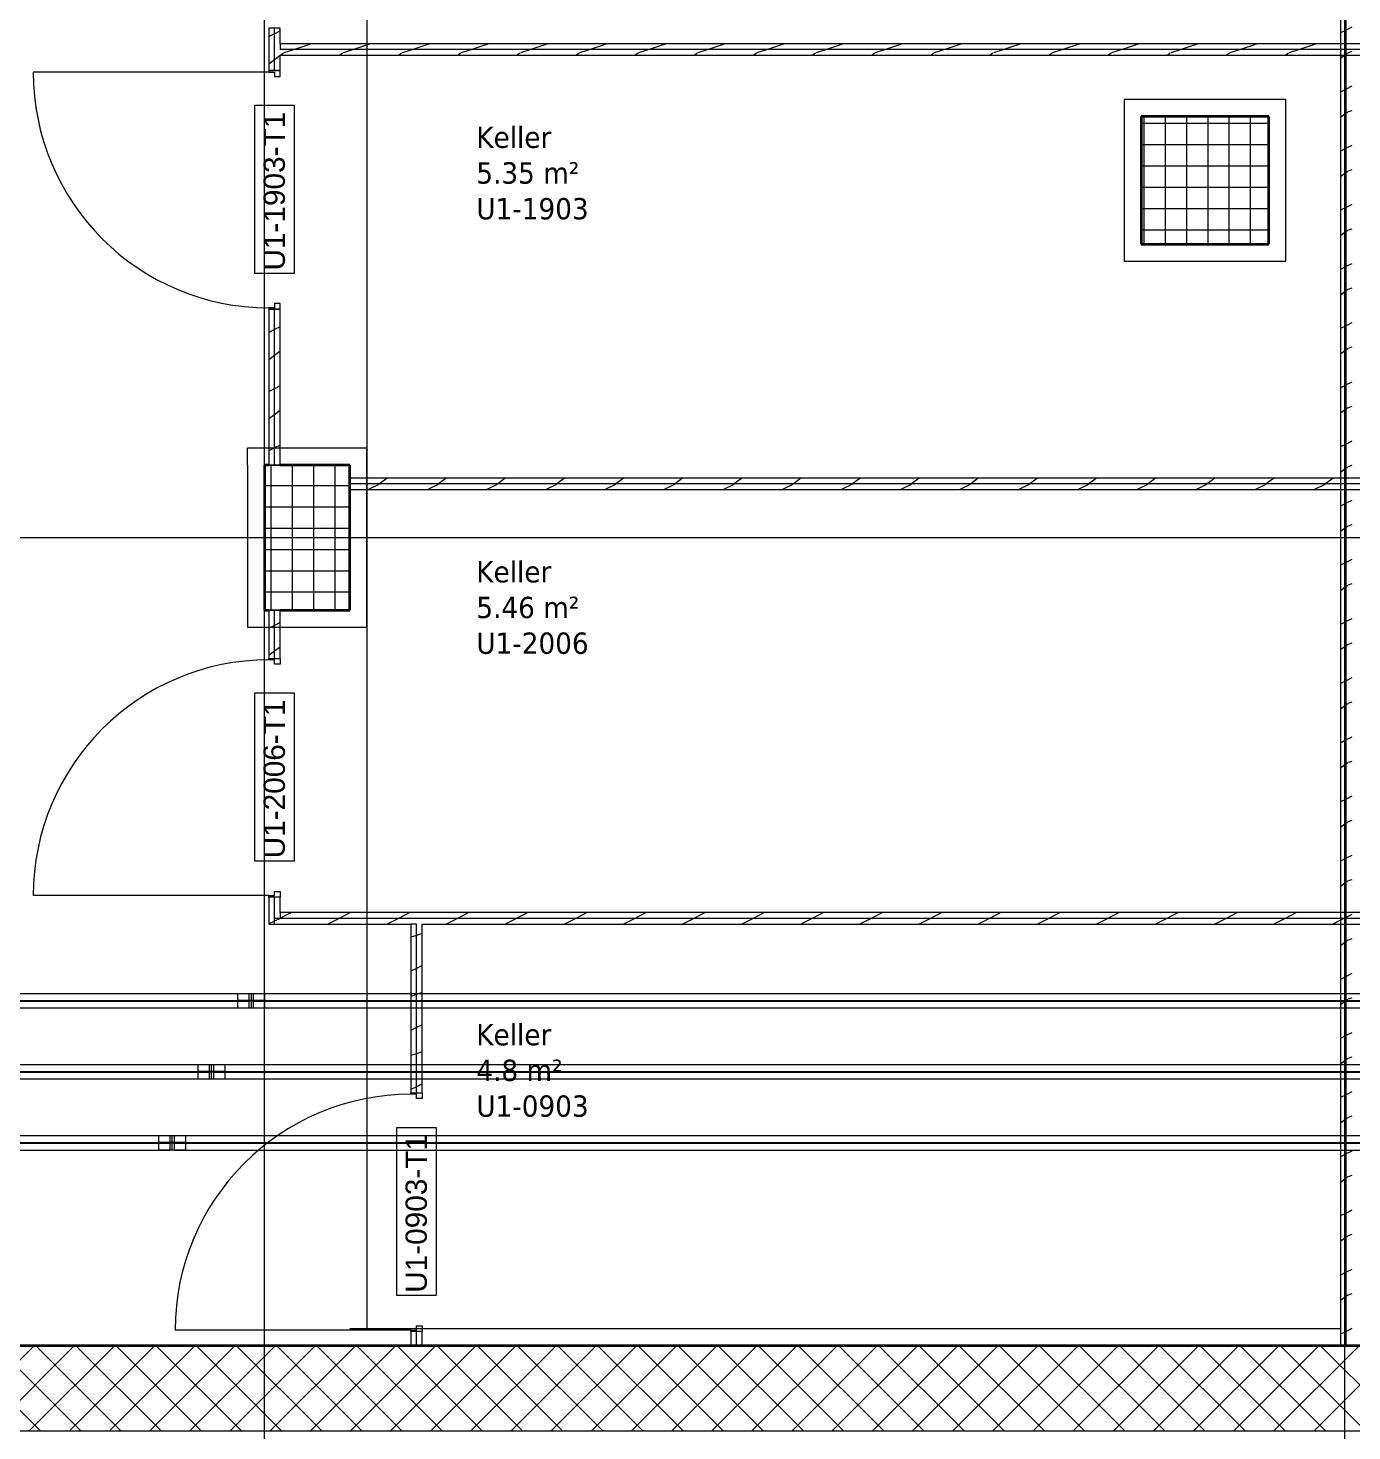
# Model space of a CAD drawing. Extents: x -882 to 937, y -179 to 966.
# Drawn here: x 124.1 to 217.4, y 218.3 to 317.1 of the extents above; entities that cross this region are included whole.
import ezdxf
from ezdxf.lldxf.tags import DXFTag

# ---------------------------------------------------------------- set-up
doc = ezdxf.new("R2010")
doc.units = 0
doc.layers.get('0').update_dxf_attribs({"lineweight": 13})
for name, color, linetype, lineweight in [('A-AREA-____-IDEN', 7, 'Continuous', 5), ('A-DOOR-____-IDEN', 7, 'Continuous', 5), ('A-DOOR-FRAM-MCUT', 7, 'Continuous', 9), ('A-DOOR-OPNG-OTLN', 7, 'Continuous', 9), ('A-FLOR-____-OVHD', 7, 'Strichpunkt - Fein', 9), ('A-WALL-____-MCUT', 7, 'Continuous', 35), ('A-WALL-____-PATT', 7, 'Continuous', 35), ('A-WALL-FNSH-MCUT', 7, 'Continuous', 35), ('S-COLS-____-MCUT', 7, 'Continuous', 35), ('S-COLS-____-OTLN', 7, 'Continuous', 9), ('S-GRID-____-OTLN', 7, 'Continuous', 5)]:
    doc.layers.add(name, color=color, linetype=linetype, lineweight=lineweight)
doc.layers.add('A-DETL-____-OTLN', color=5, linetype='Continuous', lineweight=9, true_color=0x0000ff)
doc.layers.add('EL01_WAN_Röhre Boden', color=7, linetype='Continuous', lineweight=13, true_color=0xff6666)
doc.styles.get("Standard").update_dxf_attribs({"font": 'arial.ttf'})
tags = doc.linetypes.add('_Rasterlinie_', pattern=[0.375, 0.2, -0.05, 0.075, -0.05]).pattern_tags.tags
tags[10:11] = [DXFTag(74, 4), DXFTag(75, 0), DXFTag(340, '0'), DXFTag(46, 1.0), DXFTag(50, 0.0), DXFTag(44, 0.0), DXFTag(45, 0.0)]
tags[8:9] = [DXFTag(74, 4), DXFTag(75, 0), DXFTag(340, '0'), DXFTag(46, 1.0), DXFTag(50, 0.0), DXFTag(44, 0.0), DXFTag(45, 0.0)]
tags[6:7] = [DXFTag(74, 4), DXFTag(75, 0), DXFTag(340, '0'), DXFTag(46, 1.0), DXFTag(50, 0.0), DXFTag(44, 0.0), DXFTag(45, 0.0)]
tags[4:5] = [DXFTag(74, 4), DXFTag(75, 0), DXFTag(340, '0'), DXFTag(46, 1.0), DXFTag(50, 0.0), DXFTag(44, 0.0), DXFTag(45, 0.0)]
tags = doc.linetypes.add('_Strichliert - Fein_', pattern=[0.15, 0.1, -0.05]).pattern_tags.tags
tags[6:7] = [DXFTag(74, 4), DXFTag(75, 0), DXFTag(340, '0'), DXFTag(46, 1.0), DXFTag(50, 0.0), DXFTag(44, 0.0), DXFTag(45, 0.0)]
tags[4:5] = [DXFTag(74, 4), DXFTag(75, 0), DXFTag(340, '0'), DXFTag(46, 1.0), DXFTag(50, 0.0), DXFTag(44, 0.0), DXFTag(45, 0.0)]
tags = doc.linetypes.add('ACAD_ISO03W100', pattern=[30, 12, -18]).pattern_tags.tags
tags[6:7] = [DXFTag(74, 4), DXFTag(75, 0), DXFTag(340, '0'), DXFTag(46, 0.0), DXFTag(50, 0.0), DXFTag(44, 0.0), DXFTag(45, 0.0)]
tags[4:5] = [DXFTag(74, 4), DXFTag(75, 0), DXFTag(340, '0'), DXFTag(46, 0.0), DXFTag(50, 0.0), DXFTag(44, 0.0), DXFTag(45, 0.0)]
tags = doc.linetypes.add('Strichpunkt - Fein', pattern=[0.2, 0.1, -0.05, 0, -0.05]).pattern_tags.tags
tags[10:11] = [DXFTag(74, 4), DXFTag(75, 0), DXFTag(340, '0'), DXFTag(46, 1.0), DXFTag(50, 0.0), DXFTag(44, 0.0), DXFTag(45, 0.0)]
tags[8:9] = [DXFTag(74, 4), DXFTag(75, 0), DXFTag(340, '0'), DXFTag(46, 1.0), DXFTag(50, 0.0), DXFTag(44, 0.0), DXFTag(45, 0.0)]
tags[6:7] = [DXFTag(74, 4), DXFTag(75, 0), DXFTag(340, '0'), DXFTag(46, 1.0), DXFTag(50, 0.0), DXFTag(44, 0.0), DXFTag(45, 0.0)]
tags[4:5] = [DXFTag(74, 4), DXFTag(75, 0), DXFTag(340, '0'), DXFTag(46, 1.0), DXFTag(50, 0.0), DXFTag(44, 0.0), DXFTag(45, 0.0)]
tags = doc.linetypes.add('STRICHPUNKT2', pattern=[12.7, 6.35, -3.175, 0, -3.175]).pattern_tags.tags
tags[10:11] = [DXFTag(74, 4), DXFTag(75, 0), DXFTag(340, '0'), DXFTag(46, 0.0), DXFTag(50, 0.0), DXFTag(44, 0.0), DXFTag(45, 0.0)]
tags[8:9] = [DXFTag(74, 4), DXFTag(75, 0), DXFTag(340, '0'), DXFTag(46, 0.0), DXFTag(50, 0.0), DXFTag(44, 0.0), DXFTag(45, 0.0)]
tags[6:7] = [DXFTag(74, 4), DXFTag(75, 0), DXFTag(340, '0'), DXFTag(46, 0.0), DXFTag(50, 0.0), DXFTag(44, 0.0), DXFTag(45, 0.0)]
tags[4:5] = [DXFTag(74, 4), DXFTag(75, 0), DXFTag(340, '0'), DXFTag(46, 0.0), DXFTag(50, 0.0), DXFTag(44, 0.0), DXFTag(45, 0.0)]

# ---------------------------------------------------------------- blocks, each defined once
blk = doc.blocks.new('Referenz-A0UJ2GK4XE', base_point=(-896.794, -159.762))
at = {"layer": 'A-DETL-____-OTLN', "color": 0, "linetype": '_Strichliert - Fein_', "ltscale": 0.13}
blk.add_line((139.575, 286.301), (139.575, 287.501), dxfattribs=at)
at = {"layer": 'A-DOOR-____-IDEN', "color": 0, "linetype": 'Continuous', "ltscale": 0.13}
for p, q in [((140.085, 299.8), (140.085, 311.64)), ((140.085, 311.64), (142.865, 311.64)), ((142.865, 311.64), (142.865, 299.8)), ((142.865, 299.8), (140.085, 299.8)), ((140.085, 258.418), (140.085, 270.258)), ((140.085, 270.258), (142.865, 270.258)), ((142.865, 270.258), (142.865, 258.418)), ((142.865, 258.418), (140.085, 258.418)), ((150.085, 227.827), (150.085, 239.667)), ((150.085, 239.667), (152.865, 239.667)), ((152.865, 239.667), (152.865, 227.827)), ((152.865, 227.827), (150.085, 227.827))]:
    blk.add_line(p, q, dxfattribs=at)
at = {"layer": 'A-DOOR-FRAM-MCUT', "color": 0, "linetype": 'Continuous', "ltscale": 0.13}
for p, q in [((141.075, 314.074), (141.075, 313.974)), ((141.875, 314.074), (141.075, 314.074)), ((141.075, 313.974), (141.475, 313.974)), ((141.475, 313.974), (141.475, 313.674)), ((141.475, 313.674), (141.875, 313.674)), ((141.875, 313.674), (141.875, 314.074)), ((141.075, 297.374), (141.075, 297.274)), ((141.475, 297.374), (141.075, 297.374)), ((141.875, 297.674), (141.475, 297.674)), ((141.475, 297.674), (141.475, 297.374)), ((141.875, 297.274), (141.875, 297.674)), ((141.075, 297.274), (141.875, 297.274)), ((141.075, 272.692), (141.875, 272.692)), ((141.075, 272.592), (141.075, 272.692)), ((141.875, 272.692), (141.875, 272.292)), ((141.475, 272.592), (141.075, 272.592)), ((141.475, 272.292), (141.475, 272.592)), ((141.875, 272.292), (141.475, 272.292)), ((141.075, 255.992), (141.475, 255.992)), ((141.075, 255.892), (141.075, 255.992)), ((141.875, 255.892), (141.075, 255.892)), ((141.475, 256.292), (141.875, 256.292)), ((141.475, 255.992), (141.475, 256.292)), ((141.875, 256.292), (141.875, 255.892)), ((151.075, 242.101), (151.875, 242.101)), ((151.075, 242.001), (151.075, 242.101)), ((151.475, 242.001), (151.075, 242.001)), ((151.475, 241.701), (151.475, 242.001)), ((151.875, 242.101), (151.875, 241.701)), ((151.875, 241.701), (151.475, 241.701)), ((151.075, 225.401), (151.475, 225.401)), ((151.075, 225.301), (151.075, 225.401)), ((151.875, 225.301), (151.075, 225.301)), ((151.475, 225.701), (151.875, 225.701)), ((151.475, 225.401), (151.475, 225.701)), ((151.875, 225.701), (151.875, 225.301))]:
    blk.add_line(p, q, dxfattribs=at)
at = {"layer": 'A-DOOR-OPNG-OTLN', "color": 0, "linetype": 'Continuous', "ltscale": 0.13}
for p, q in [((141.075, 313.974), (124.475, 313.974)), ((141.075, 255.992), (124.475, 255.992)), ((151.075, 225.401), (134.475, 225.401))]:
    blk.add_line(p, q, dxfattribs=at)
for centre, major_axis in [((141.075, 313.974), (-16.6, 0)), ((141.075, 255.992), (0, 16.6)), ((151.075, 225.401), (0, 16.6))]:
    blk.add_ellipse(centre, major_axis=major_axis, ratio=1, start_param=0, end_param=1.570796, dxfattribs=at)
at = {"layer": 'A-FLOR-____-OVHD', "color": 0, "linetype": 'Strichpunkt - Fein', "ltscale": 0.13}
for p, q in [((147.975, 705.601), (147.975, 225.501)), ((212.725, 312.051), (201.325, 312.051)), ((201.325, 312.051), (201.325, 300.651)), ((212.725, 300.651), (212.725, 312.051)), ((201.325, 300.651), (212.725, 300.651)), ((147.975, 287.501), (139.575, 287.501)), ((147.975, 274.901), (147.975, 287.501)), ((139.575, 286.301), (139.575, 274.901)), ((139.575, 274.901), (147.975, 274.901)), ((216.575, 225.501), (146.775, 225.501))]:
    blk.add_line(p, q, dxfattribs=at)
at = {"layer": 'A-WALL-____-MCUT', "color": 0, "linetype": 'Continuous', "lineweight": 9, "ltscale": 0.13}
for p, q in [((216.975, 224.301), (216.975, 402.401)), ((141.475, 314.074), (141.475, 317.074)), ((141.875, 315.974), (141.875, 315.574)), ((296.275, 315.574), (141.875, 315.574)), ((141.475, 286.301), (141.475, 297.274)), ((141.075, 286.301), (141.875, 286.301)), ((296.275, 284.983), (146.775, 284.983)), ((141.875, 276.101), (141.075, 276.101)), ((141.475, 272.692), (141.475, 276.101)), ((141.475, 253.992), (141.475, 255.892)), ((296.275, 254.392), (141.475, 254.392)), ((141.875, 254.792), (141.875, 254.392)), ((151.475, 253.992), (151.075, 253.992)), ((151.475, 242.101), (151.475, 253.992)), ((151.475, 224.301), (151.475, 225.301))]:
    blk.add_line(p, q, dxfattribs=at)
at = {"layer": 'A-WALL-____-MCUT', "color": 0, "linetype": 'Continuous', "ltscale": 0.35}
for p, q in [((151.875, 224.301), (117.075, 224.301)), ((366.475, 224.301), (151.875, 224.301))]:
    blk.add_line(p, q, dxfattribs=at)
at = {"layer": 'A-WALL-____-PATT', "color": 0, "linetype": 'Continuous', "lineweight": 9, "ltscale": 0.13}
for p, q in [((217.375, 317.136), (216.975, 316.936)), ((141.475, 316.67), (141.075, 316.47)), ((141.875, 316.87), (141.475, 316.67)), ((216.975, 316.936), (216.575, 316.736)), ((141.875, 315.142), (141.475, 314.842)), ((142.098, 315.309), (141.918, 315.174)), ((142.877, 315.574), (142.135, 315.326)), ((144.077, 315.974), (142.877, 315.574)), ((146.264, 315.309), (146.083, 315.174)), ((147.042, 315.574), (146.3, 315.326)), ((148.242, 315.974), (147.042, 315.574)), ((150.429, 315.309), (150.248, 315.174)), ((151.207, 315.574), (150.465, 315.327)), ((152.407, 315.974), (151.207, 315.574)), ((154.594, 315.31), (154.413, 315.174)), ((155.371, 315.574), (154.63, 315.327)), ((156.571, 315.974), (155.371, 315.574)), ((158.76, 315.31), (158.578, 315.174)), ((159.536, 315.574), (158.795, 315.327)), ((160.736, 315.974), (159.536, 315.574)), ((162.925, 315.31), (162.743, 315.174)), ((163.701, 315.574), (162.96, 315.327)), ((164.901, 315.974), (163.701, 315.574)), ((167.09, 315.31), (166.908, 315.174)), ((167.865, 315.574), (167.125, 315.327)), ((169.065, 315.974), (167.865, 315.574)), ((171.256, 315.311), (171.073, 315.174)), ((172.03, 315.574), (171.29, 315.327)), ((173.23, 315.974), (172.03, 315.574)), ((175.421, 315.311), (175.238, 315.174)), ((176.195, 315.574), (175.455, 315.327)), ((177.395, 315.974), (176.195, 315.574)), ((179.586, 315.311), (179.403, 315.174)), ((180.36, 315.574), (179.62, 315.327)), ((181.56, 315.974), (180.36, 315.574)), ((183.752, 315.311), (183.568, 315.174)), ((184.524, 315.574), (183.786, 315.328)), ((185.724, 315.974), (184.524, 315.574)), ((187.917, 315.312), (187.733, 315.174)), ((188.689, 315.574), (187.951, 315.328)), ((189.889, 315.974), (188.689, 315.574)), ((192.082, 315.312), (191.898, 315.174)), ((192.854, 315.574), (192.116, 315.328)), ((194.054, 315.974), (192.854, 315.574)), ((196.248, 315.312), (196.063, 315.174)), ((197.018, 315.574), (196.281, 315.328)), ((198.218, 315.974), (197.018, 315.574)), ((200.413, 315.312), (200.228, 315.174)), ((201.183, 315.574), (200.446, 315.328)), ((202.383, 315.974), (201.183, 315.574)), ((204.578, 315.313), (204.393, 315.174)), ((205.348, 315.574), (204.611, 315.328)), ((206.548, 315.974), (205.348, 315.574)), ((208.743, 315.313), (208.558, 315.174)), ((209.513, 315.574), (208.776, 315.328)), ((210.713, 315.974), (209.513, 315.574)), ((212.909, 315.313), (212.723, 315.174)), ((213.677, 315.574), (212.941, 315.328)), ((214.877, 315.974), (213.677, 315.574)), ((216.975, 315.239), (216.575, 314.939)), ((217.074, 315.313), (216.975, 315.239)), ((217.375, 315.418), (217.106, 315.329)), ((141.475, 314.842), (141.075, 314.542)), ((216.975, 312.771), (216.575, 312.571)), ((217.375, 312.971), (216.975, 312.771)), ((217.075, 311.149), (216.975, 311.074)), ((217.375, 311.254), (217.107, 311.164)), ((216.975, 311.074), (216.575, 310.774)), ((216.975, 308.606), (216.575, 308.406)), ((217.375, 308.806), (216.975, 308.606)), ((216.975, 306.909), (216.575, 306.609)), ((217.075, 306.984), (216.975, 306.909)), ((217.375, 307.089), (217.107, 306.999)), ((216.975, 304.441), (216.575, 304.241)), ((217.375, 304.641), (216.975, 304.441)), ((216.975, 302.744), (216.575, 302.444)), ((217.076, 302.819), (216.975, 302.744)), ((217.375, 302.924), (217.107, 302.835)), ((216.975, 300.276), (216.575, 300.076)), ((217.375, 300.476), (216.975, 300.276)), ((216.975, 298.579), (216.575, 298.279)), ((217.076, 298.655), (216.975, 298.579)), ((217.375, 298.759), (217.107, 298.67)), ((141.475, 295.845), (141.075, 295.645)), ((141.875, 296.045), (141.475, 295.845)), ((216.975, 296.111), (216.575, 295.911)), ((217.375, 296.311), (216.975, 296.111)), ((216.975, 294.414), (216.575, 294.114)), ((217.077, 294.49), (216.975, 294.414)), ((217.375, 294.595), (217.107, 294.505)), ((141.475, 294.017), (141.075, 293.717)), ((141.875, 294.317), (141.475, 294.017)), ((141.475, 291.68), (141.075, 291.48)), ((141.875, 291.88), (141.475, 291.68)), ((216.975, 291.946), (216.575, 291.746)), ((217.375, 292.146), (216.975, 291.946)), ((217.375, 290.43), (217.107, 290.341)), ((141.475, 289.852), (141.075, 289.552)), ((141.875, 290.152), (141.475, 289.852)), ((216.975, 290.249), (216.575, 289.949)), ((217.077, 290.325), (216.975, 290.249)), ((141.475, 287.515), (141.075, 287.315)), ((141.875, 287.715), (141.475, 287.515)), ((216.975, 287.781), (216.575, 287.581)), ((217.375, 287.981), (216.975, 287.781)), ((216.975, 286.084), (216.575, 285.784)), ((217.078, 286.161), (216.975, 286.084)), ((217.375, 286.265), (217.108, 286.176)), ((148.831, 284.946), (148.105, 284.583)), ((148.867, 284.983), (148.767, 284.907)), ((149.4, 285.383), (148.867, 284.983)), ((152.996, 284.946), (152.27, 284.583)), ((153.032, 284.983), (152.932, 284.908)), ((153.565, 285.383), (153.032, 284.983)), ((157.161, 284.946), (156.435, 284.583)), ((157.197, 284.983), (157.097, 284.908)), ((157.73, 285.383), (157.197, 284.983)), ((161.326, 284.946), (160.6, 284.583)), ((161.362, 284.983), (161.262, 284.908)), ((161.895, 285.383), (161.362, 284.983)), ((165.491, 284.946), (164.765, 284.583)), ((165.527, 284.983), (165.428, 284.908)), ((166.06, 285.383), (165.527, 284.983)), ((169.656, 284.946), (168.93, 284.583)), ((169.692, 284.983), (169.593, 284.909)), ((170.225, 285.383), (169.692, 284.983)), ((173.821, 284.946), (173.095, 284.583)), ((173.857, 284.983), (173.758, 284.909)), ((174.39, 285.383), (173.857, 284.983)), ((177.986, 284.946), (177.259, 284.583)), ((178.022, 284.983), (177.924, 284.909)), ((178.555, 285.383), (178.022, 284.983)), ((182.151, 284.946), (181.424, 284.583)), ((182.187, 284.983), (182.089, 284.909)), ((182.72, 285.383), (182.187, 284.983)), ((186.315, 284.946), (185.589, 284.583)), ((186.352, 284.983), (186.254, 284.91)), ((186.885, 285.383), (186.352, 284.983)), ((190.48, 284.946), (189.754, 284.583)), ((190.517, 284.983), (190.42, 284.91)), ((191.05, 285.383), (190.517, 284.983)), ((194.645, 284.946), (193.919, 284.583)), ((194.682, 284.983), (194.585, 284.91)), ((195.215, 285.383), (194.682, 284.983)), ((198.81, 284.946), (198.084, 284.583)), ((198.847, 284.983), (198.75, 284.91)), ((199.38, 285.383), (198.847, 284.983)), ((202.975, 284.946), (202.249, 284.583)), ((203.012, 284.983), (202.916, 284.911)), ((203.545, 285.383), (203.012, 284.983)), ((207.14, 284.946), (206.414, 284.583)), ((207.177, 284.983), (207.081, 284.911)), ((207.71, 285.383), (207.177, 284.983)), ((211.305, 284.946), (210.579, 284.583)), ((211.342, 284.983), (211.246, 284.911)), ((211.875, 285.383), (211.342, 284.983)), ((215.47, 284.946), (214.744, 284.583)), ((215.507, 284.983), (215.412, 284.911)), ((216.04, 285.383), (215.507, 284.983)), ((216.975, 283.616), (216.575, 283.416)), ((217.375, 283.816), (216.975, 283.616)), ((216.975, 281.919), (216.575, 281.619)), ((217.078, 281.996), (216.975, 281.919)), ((217.375, 282.101), (217.108, 282.011)), ((217.375, 279.651), (216.975, 279.451)), ((216.975, 279.451), (216.575, 279.251)), ((216.975, 277.754), (216.575, 277.454)), ((217.079, 277.832), (216.975, 277.754)), ((217.375, 277.936), (217.108, 277.847)), ((141.475, 275.021), (141.075, 274.821)), ((141.875, 275.221), (141.475, 275.021)), ((216.975, 275.287), (216.575, 275.087)), ((217.375, 275.487), (216.975, 275.287)), ((217.079, 273.667), (216.975, 273.589)), ((217.375, 273.771), (217.108, 273.682)), ((141.475, 273.192), (141.075, 272.892)), ((141.875, 273.492), (141.475, 273.192)), ((216.975, 273.589), (216.575, 273.289)), ((216.975, 271.122), (216.575, 270.922)), ((217.375, 271.322), (216.975, 271.122)), ((216.975, 269.424), (216.575, 269.124)), ((217.079, 269.502), (216.975, 269.424)), ((217.375, 269.606), (217.108, 269.517)), ((216.975, 266.957), (216.575, 266.757)), ((217.375, 267.157), (216.975, 266.957)), ((216.975, 265.259), (216.575, 264.959)), ((217.08, 265.338), (216.975, 265.259)), ((217.375, 265.442), (217.109, 265.353)), ((216.975, 262.792), (216.575, 262.592)), ((217.375, 262.992), (216.975, 262.792)), ((216.975, 261.094), (216.575, 260.794)), ((217.08, 261.173), (216.975, 261.094)), ((217.375, 261.277), (217.109, 261.188)), ((217.375, 258.827), (216.975, 258.627)), ((216.975, 258.627), (216.575, 258.427)), ((216.975, 256.929), (216.575, 256.629)), ((217.081, 257.008), (216.975, 256.929)), ((217.375, 257.112), (217.109, 257.023)), ((141.475, 254.196), (141.075, 253.996)), ((141.867, 254.392), (141.475, 254.196)), ((141.875, 254.396), (141.867, 254.392)), ((142.667, 254.792), (141.875, 254.396)), ((146.032, 254.392), (145.232, 253.992)), ((146.832, 254.792), (146.032, 254.392)), ((150.197, 254.392), (149.397, 253.992)), ((150.997, 254.792), (150.197, 254.392)), ((154.362, 254.392), (153.562, 253.992)), ((155.162, 254.792), (154.362, 254.392)), ((158.527, 254.392), (157.727, 253.992)), ((159.327, 254.792), (158.527, 254.392)), ((162.691, 254.392), (161.891, 253.992)), ((163.491, 254.792), (162.691, 254.392)), ((166.856, 254.392), (166.056, 253.992)), ((167.656, 254.792), (166.856, 254.392)), ((171.021, 254.392), (170.221, 253.992)), ((171.821, 254.792), (171.021, 254.392)), ((175.186, 254.392), (174.386, 253.992)), ((175.986, 254.792), (175.186, 254.392)), ((179.351, 254.392), (178.551, 253.992)), ((180.151, 254.792), (179.351, 254.392)), ((183.516, 254.392), (182.716, 253.992)), ((184.316, 254.792), (183.516, 254.392)), ((187.681, 254.392), (186.881, 253.992)), ((188.481, 254.792), (187.681, 254.392)), ((191.846, 254.392), (191.046, 253.992)), ((192.646, 254.792), (191.846, 254.392)), ((196.011, 254.392), (195.211, 253.992)), ((196.811, 254.792), (196.011, 254.392)), ((200.176, 254.392), (199.376, 253.992)), ((200.976, 254.792), (200.176, 254.392)), ((204.341, 254.392), (203.541, 253.992)), ((205.141, 254.792), (204.341, 254.392)), ((208.505, 254.392), (207.705, 253.992)), ((209.305, 254.792), (208.505, 254.392)), ((212.67, 254.392), (211.87, 253.992)), ((213.47, 254.792), (212.67, 254.392)), ((216.575, 254.262), (216.035, 253.992)), ((216.975, 254.462), (216.575, 254.262)), ((217.375, 254.662), (216.975, 254.462)), ((151.475, 253.193), (151.075, 253.059)), ((151.875, 253.326), (151.475, 253.193)), ((217.375, 252.947), (217.109, 252.859)), ((216.975, 252.764), (216.575, 252.464)), ((217.081, 252.844), (216.975, 252.764)), ((151.875, 251.066), (151.475, 250.866)), ((151.475, 250.866), (151.075, 250.666)), ((216.975, 250.297), (216.575, 250.097)), ((217.375, 250.497), (216.975, 250.297)), ((151.475, 249.028), (151.075, 248.895)), ((151.875, 249.161), (151.475, 249.028)), ((216.975, 248.599), (216.575, 248.299)), ((217.082, 248.679), (216.975, 248.599)), ((217.375, 248.783), (217.109, 248.694)), ((151.475, 246.702), (151.075, 246.502)), ((151.875, 246.902), (151.475, 246.702)), ((216.975, 246.132), (216.575, 245.932)), ((217.375, 246.332), (216.975, 246.132)), ((151.875, 244.996), (151.475, 244.863)), ((151.475, 244.863), (151.075, 244.73)), ((216.975, 244.434), (216.575, 244.134)), ((217.082, 244.514), (216.975, 244.434)), ((217.375, 244.618), (217.11, 244.529)), ((151.475, 242.537), (151.075, 242.337)), ((151.875, 242.737), (151.475, 242.537)), ((217.375, 242.167), (216.975, 241.967)), ((216.975, 241.967), (216.575, 241.767)), ((216.975, 240.269), (216.575, 239.969)), ((217.083, 240.35), (216.975, 240.269)), ((217.375, 240.453), (217.11, 240.365)), ((216.975, 237.802), (216.575, 237.602)), ((217.375, 238.002), (216.975, 237.802)), ((216.975, 236.104), (216.575, 235.804)), ((217.083, 236.185), (216.975, 236.104)), ((217.375, 236.289), (217.11, 236.2)), ((216.975, 233.638), (216.575, 233.438)), ((217.375, 233.838), (216.975, 233.638)), ((217.375, 232.124), (217.11, 232.035)), ((216.975, 231.939), (216.575, 231.639)), ((217.084, 232.02), (216.975, 231.939)), ((216.975, 229.473), (216.575, 229.273)), ((217.375, 229.673), (216.975, 229.473)), ((216.975, 227.774), (216.575, 227.474)), ((217.084, 227.856), (216.975, 227.774)), ((217.375, 227.959), (217.11, 227.871)), ((216.975, 225.308), (216.575, 225.108)), ((217.375, 225.508), (216.975, 225.308)), ((118.54, 218.301), (124.54, 224.301)), ((124.997, 218.301), (118.997, 224.301)), ((121.369, 218.301), (127.369, 224.301)), ((127.825, 218.301), (121.825, 224.301)), ((124.197, 218.301), (130.197, 224.301)), ((130.654, 218.301), (124.654, 224.301)), ((127.026, 218.301), (133.026, 224.301)), ((133.482, 218.301), (127.482, 224.301)), ((129.854, 218.301), (135.854, 224.301)), ((136.311, 218.301), (130.311, 224.301)), ((132.682, 218.301), (138.682, 224.301)), ((139.139, 218.301), (133.139, 224.301)), ((135.511, 218.301), (141.511, 224.301)), ((141.967, 218.301), (135.967, 224.301)), ((138.339, 218.301), (144.339, 224.301)), ((144.796, 218.301), (138.796, 224.301)), ((141.168, 218.301), (147.168, 224.301)), ((147.624, 218.301), (141.624, 224.301)), ((143.996, 218.301), (149.996, 224.301)), ((150.453, 218.301), (144.453, 224.301)), ((146.825, 218.301), (152.825, 224.301)), ((153.281, 218.301), (147.281, 224.301)), ((149.653, 218.301), (155.653, 224.301)), ((156.109, 218.301), (150.109, 224.301)), ((152.481, 218.301), (158.481, 224.301)), ((158.938, 218.301), (152.938, 224.301)), ((155.31, 218.301), (161.31, 224.301)), ((161.766, 218.301), (155.766, 224.301)), ((158.138, 218.301), (164.138, 224.301)), ((164.595, 218.301), (158.595, 224.301)), ((160.967, 218.301), (166.967, 224.301)), ((167.423, 218.301), (161.423, 224.301)), ((163.795, 218.301), (169.795, 224.301)), ((170.252, 218.301), (164.252, 224.301)), ((166.624, 218.301), (172.624, 224.301)), ((173.08, 218.301), (167.08, 224.301)), ((169.452, 218.301), (175.452, 224.301)), ((175.908, 218.301), (169.908, 224.301)), ((172.28, 218.301), (178.28, 224.301)), ((178.737, 218.301), (172.737, 224.301)), ((175.109, 218.301), (181.109, 224.301)), ((181.565, 218.301), (175.565, 224.301)), ((177.937, 218.301), (183.937, 224.301)), ((184.394, 218.301), (178.394, 224.301)), ((180.766, 218.301), (186.766, 224.301)), ((187.222, 218.301), (181.222, 224.301)), ((183.594, 218.301), (189.594, 224.301)), ((190.051, 218.301), (184.051, 224.301)), ((186.423, 218.301), (192.423, 224.301)), ((192.879, 218.301), (186.879, 224.301)), ((189.251, 218.301), (195.251, 224.301)), ((195.707, 218.301), (189.707, 224.301)), ((192.079, 218.301), (198.079, 224.301)), ((198.536, 218.301), (192.536, 224.301)), ((194.908, 218.301), (200.908, 224.301)), ((201.364, 218.301), (195.364, 224.301)), ((197.736, 218.301), (203.736, 224.301)), ((204.193, 218.301), (198.193, 224.301)), ((200.565, 218.301), (206.565, 224.301)), ((207.021, 218.301), (201.021, 224.301)), ((203.393, 218.301), (209.393, 224.301)), ((209.85, 218.301), (203.85, 224.301)), ((206.222, 218.301), (212.222, 224.301)), ((212.678, 218.301), (206.678, 224.301)), ((209.05, 218.301), (215.05, 224.301)), ((215.506, 218.301), (209.506, 224.301)), ((211.878, 218.301), (217.878, 224.301)), ((218.335, 218.301), (212.335, 224.301)), ((214.707, 218.301), (220.707, 224.301)), ((221.163, 218.301), (215.163, 224.301))]:
    blk.add_line(p, q, dxfattribs=at)
at = {"layer": 'A-WALL-FNSH-MCUT', "color": 0, "linetype": 'Continuous', "lineweight": 9, "ltscale": 0.13}
for p, q in [((216.575, 402.401), (216.575, 224.301)), ((141.075, 317.074), (141.075, 314.074)), ((141.875, 317.074), (141.075, 317.074)), ((141.875, 315.974), (141.875, 317.074)), ((296.275, 315.974), (141.875, 315.974)), ((141.875, 314.074), (141.875, 315.174)), ((141.875, 315.174), (296.275, 315.174)), ((141.075, 314.074), (141.875, 314.074)), ((141.075, 297.274), (141.075, 286.301)), ((141.875, 297.274), (141.075, 297.274)), ((141.875, 286.301), (141.875, 297.274)), ((296.275, 285.383), (146.775, 285.383)), ((146.775, 285.383), (146.775, 284.583)), ((146.775, 284.583), (296.275, 284.583)), ((141.075, 276.101), (141.075, 272.692)), ((141.875, 272.692), (141.875, 276.101)), ((141.075, 272.692), (141.875, 272.692)), ((141.075, 255.892), (141.075, 253.992)), ((141.875, 255.892), (141.075, 255.892)), ((141.875, 254.792), (141.875, 255.892)), ((141.075, 253.992), (151.075, 253.992)), ((296.275, 254.792), (141.875, 254.792)), ((151.075, 253.992), (151.075, 242.101)), ((151.875, 253.992), (296.275, 253.992)), ((151.875, 242.101), (151.875, 253.992)), ((151.075, 242.101), (151.875, 242.101)), ((151.075, 225.301), (151.075, 224.301)), ((151.875, 225.301), (151.075, 225.301)), ((151.875, 224.301), (151.875, 225.301))]:
    blk.add_line(p, q, dxfattribs=at)
at = {"layer": 'S-COLS-____-MCUT', "color": 0, "linetype": 'Continuous', "ltscale": 0.35}
for p, q in [((202.525, 310.851), (202.525, 301.851)), ((211.525, 310.851), (202.525, 310.851)), ((211.525, 301.851), (211.525, 310.851)), ((202.525, 301.851), (211.525, 301.851)), ((141.075, 286.301), (140.775, 286.301)), ((140.775, 286.301), (140.775, 276.101)), ((146.775, 286.301), (141.875, 286.301)), ((146.775, 276.101), (146.775, 286.301)), ((140.775, 276.101), (141.075, 276.101)), ((141.875, 276.101), (146.775, 276.101))]:
    blk.add_line(p, q, dxfattribs=at)
at = {"layer": 'S-COLS-____-OTLN', "color": 0, "linetype": 'Continuous', "ltscale": 0.13}
for p, q in [((202.525, 310.37), (211.525, 310.37)), ((202.736, 301.851), (202.736, 310.851)), ((204.236, 301.851), (204.236, 310.851)), ((205.736, 301.851), (205.736, 310.851)), ((207.236, 301.851), (207.236, 310.851)), ((208.736, 301.851), (208.736, 310.851)), ((210.236, 301.851), (210.236, 310.851)), ((202.525, 308.87), (211.525, 308.87)), ((202.525, 307.37), (211.525, 307.37)), ((202.525, 305.87), (211.525, 305.87)), ((202.525, 304.37), (211.525, 304.37)), ((202.525, 302.87), (211.525, 302.87)), ((141.475, 286.301), (141.075, 286.301)), ((141.236, 276.101), (141.236, 286.301)), ((141.875, 286.301), (141.475, 286.301)), ((142.736, 276.101), (142.736, 286.301)), ((144.236, 276.101), (144.236, 286.301)), ((145.736, 276.101), (145.736, 286.301)), ((140.775, 284.87), (146.775, 284.87)), ((140.775, 283.37), (146.775, 283.37)), ((140.775, 281.87), (146.775, 281.87)), ((140.775, 280.37), (146.775, 280.37)), ((140.775, 278.87), (146.775, 278.87)), ((140.775, 277.37), (146.775, 277.37)), ((141.075, 276.101), (141.475, 276.101)), ((141.475, 276.101), (141.875, 276.101))]:
    blk.add_line(p, q, dxfattribs=at)
at = {"layer": 'S-GRID-____-OTLN', "color": 0, "linetype": '_Rasterlinie_', "ltscale": 0.13}
for p, q in [((140.775, 186.301), (140.775, 949.681)), ((216.875, 186.301), (216.875, 949.681)), ((79.075, 281.201), (394.871, 281.201)), ((79.075, 218.301), (394.871, 218.301))]:
    blk.add_line(p, q, dxfattribs=at)
at = {"layer": 'A-AREA-____-IDEN', "color": 0, "linetype": 'Continuous', "ltscale": 0.13, "char_height": 1.5, "attachment_point": 1}
for s, insert in [('{\\W0.9;\\fVerdana;Keller}', (155.688, 310.134)), ('{\\W0.9;\\fVerdana;5.35 m²}', (155.688, 307.621)), ('{\\W0.9;\\fVerdana;U1-1903}', (155.688, 305.107)), ('{\\W0.9;\\fVerdana;Keller}', (155.688, 279.543)), ('{\\W0.9;\\fVerdana;5.46 m²}', (155.688, 277.03)), ('{\\W0.9;\\fVerdana;U1-2006}', (155.688, 274.516)), ('{\\W0.9;\\fVerdana;Keller}', (155.688, 246.953)), ('{\\W0.9;\\fVerdana;4.8 m²}', (155.688, 244.439)), ('{\\W0.9;\\fVerdana;U1-0903}', (155.688, 241.925))]:
    blk.add_mtext(s, dxfattribs=dict(at, insert=insert))
at = {"layer": 'A-DOOR-____-IDEN', "color": 0, "linetype": 'Continuous', "ltscale": 0.13, "char_height": 1.5, "attachment_point": 1, "rotation": 90}
for s, insert in [('{\\fArial;U1-1903-T1}', (140.703, 300)), ('{\\fArial;U1-2006-T1}', (140.703, 258.618)), ('{\\fArial;U1-0903-T1}', (150.703, 228.027))]:
    blk.add_mtext(s, dxfattribs=dict(at, insert=insert))
blk = doc.blocks.new('Wickelfalzrohr-A0UJ2GK6XE', base_point=(137.191, 243.081))
at = {"color": 0, "linetype": 'ByBlock', "lineweight": -2, "ltscale": 0.13}
for p, q in [((257.191, 244.081), (137.191, 244.081)), ((137.191, 243.788), (137.191, 244.081)), ((257.191, 243.788), (257.191, 244.081)), ((137.191, 243.374), (137.191, 243.788)), ((137.191, 243.081), (137.191, 243.374)), ((137.191, 243.081), (257.191, 243.081)), ((257.191, 243.374), (257.191, 243.788)), ((257.191, 243.081), (257.191, 243.374))]:
    blk.add_line(p, q, dxfattribs=at)
at = {"color": 0, "linetype": 'STRICHPUNKT2', "lineweight": 25, "ltscale": 0.25}
blk.add_line((137.191, 243.581), (257.191, 243.581), dxfattribs=at)
blk = doc.blocks.new('Steckverbinder-A0UJ2GKEXE', base_point=(138.891, 248.081))
at = {"color": 0, "linetype": 'ByBlock', "lineweight": -2, "ltscale": 0.13}
for p, q in [((140.791, 249.071), (138.891, 249.071)), ((138.891, 248.784), (138.891, 249.071)), ((139.841, 248.081), (139.841, 249.081)), ((140.791, 248.784), (140.791, 249.071)), ((138.891, 248.378), (138.891, 248.784)), ((138.891, 248.091), (138.891, 248.378)), ((138.891, 248.091), (140.791, 248.091)), ((140.791, 248.378), (140.791, 248.784)), ((140.791, 248.091), (140.791, 248.378))]:
    blk.add_line(p, q, dxfattribs=at)
at = {"color": 0, "linetype": 'STRICHPUNKT2', "lineweight": 25, "ltscale": 0.25}
blk.add_line((140.791, 248.581), (138.891, 248.581), dxfattribs=at)
blk = doc.blocks.new('Wickelfalzrohr-A0UJ2GKIXE', base_point=(139.991, 248.081))
at = {"color": 0, "linetype": 'ByBlock', "lineweight": -2, "ltscale": 0.13}
for p, q in [((259.991, 249.081), (139.991, 249.081)), ((139.991, 248.788), (139.991, 249.081)), ((259.991, 248.788), (259.991, 249.081)), ((139.991, 248.374), (139.991, 248.788)), ((139.991, 248.081), (139.991, 248.374)), ((139.991, 248.081), (259.991, 248.081)), ((259.991, 248.374), (259.991, 248.788)), ((259.991, 248.081), (259.991, 248.374))]:
    blk.add_line(p, q, dxfattribs=at)
at = {"color": 0, "linetype": 'STRICHPUNKT2', "lineweight": 25, "ltscale": 0.25}
blk.add_line((139.991, 248.581), (259.991, 248.581), dxfattribs=at)
blk = doc.blocks.new('Wickelfalzrohr-A0UJ2GKQXE', base_point=(134.421, 238.081))
at = {"color": 0, "linetype": 'ByBlock', "lineweight": -2, "ltscale": 0.13}
for p, q in [((254.421, 239.081), (134.421, 239.081)), ((134.421, 238.788), (134.421, 239.081)), ((254.421, 238.788), (254.421, 239.081)), ((134.421, 238.374), (134.421, 238.788)), ((134.421, 238.081), (134.421, 238.374)), ((134.421, 238.081), (254.421, 238.081)), ((254.421, 238.374), (254.421, 238.788)), ((254.421, 238.081), (254.421, 238.374))]:
    blk.add_line(p, q, dxfattribs=at)
at = {"color": 0, "linetype": 'STRICHPUNKT2', "lineweight": 25, "ltscale": 0.25}
blk.add_line((134.421, 238.581), (254.421, 238.581), dxfattribs=at)
blk = doc.blocks.new('Wickelfalzrohr-A0UJ2GKYXE', base_point=(14.121, 238.081))
at = {"color": 0, "linetype": 'ByBlock', "lineweight": -2, "ltscale": 0.13}
for p, q in [((134.121, 239.081), (14.121, 239.081)), ((14.121, 238.788), (14.121, 239.081)), ((134.121, 238.788), (134.121, 239.081)), ((14.121, 238.374), (14.121, 238.788)), ((14.121, 238.081), (14.121, 238.374)), ((14.121, 238.081), (134.121, 238.081)), ((134.121, 238.374), (134.121, 238.788)), ((134.121, 238.081), (134.121, 238.374))]:
    blk.add_line(p, q, dxfattribs=at)
at = {"color": 0, "linetype": 'STRICHPUNKT2', "lineweight": 25, "ltscale": 0.25}
blk.add_line((14.121, 238.581), (134.121, 238.581), dxfattribs=at)
blk = doc.blocks.new('Wickelfalzrohr-A0UJ2GLKXE', base_point=(19.691, 248.081))
at = {"color": 0, "linetype": 'ByBlock', "lineweight": -2, "ltscale": 0.13}
for p, q in [((139.691, 249.081), (19.691, 249.081)), ((19.691, 248.788), (19.691, 249.081)), ((139.691, 248.788), (139.691, 249.081)), ((19.691, 248.374), (19.691, 248.788)), ((19.691, 248.081), (19.691, 248.374)), ((19.691, 248.081), (139.691, 248.081)), ((139.691, 248.374), (139.691, 248.788)), ((139.691, 248.081), (139.691, 248.374))]:
    blk.add_line(p, q, dxfattribs=at)
at = {"color": 0, "linetype": 'STRICHPUNKT2', "lineweight": 25, "ltscale": 0.25}
blk.add_line((19.691, 248.581), (139.691, 248.581), dxfattribs=at)
blk = doc.blocks.new('Steckverbinder-A0UJ2GLOXE', base_point=(133.321, 238.081))
at = {"color": 0, "linetype": 'ByBlock', "lineweight": -2, "ltscale": 0.13}
for p, q in [((135.221, 239.071), (133.321, 239.071)), ((133.321, 238.784), (133.321, 239.071)), ((134.271, 238.081), (134.271, 239.081)), ((135.221, 238.784), (135.221, 239.071)), ((133.321, 238.378), (133.321, 238.784)), ((133.321, 238.091), (133.321, 238.378)), ((133.321, 238.091), (135.221, 238.091)), ((135.221, 238.378), (135.221, 238.784)), ((135.221, 238.091), (135.221, 238.378))]:
    blk.add_line(p, q, dxfattribs=at)
at = {"color": 0, "linetype": 'STRICHPUNKT2', "lineweight": 25, "ltscale": 0.25}
blk.add_line((135.221, 238.581), (133.321, 238.581), dxfattribs=at)
blk = doc.blocks.new('Wickelfalzrohr-A0UJ2GNIXE', base_point=(16.891, 243.081))
at = {"color": 0, "linetype": 'ByBlock', "lineweight": -2, "ltscale": 0.13}
for p, q in [((136.891, 244.081), (16.891, 244.081)), ((16.891, 243.788), (16.891, 244.081)), ((136.891, 243.788), (136.891, 244.081)), ((16.891, 243.374), (16.891, 243.788)), ((16.891, 243.081), (16.891, 243.374)), ((16.891, 243.081), (136.891, 243.081)), ((136.891, 243.374), (136.891, 243.788)), ((136.891, 243.081), (136.891, 243.374))]:
    blk.add_line(p, q, dxfattribs=at)
at = {"color": 0, "linetype": 'STRICHPUNKT2', "lineweight": 25, "ltscale": 0.25}
blk.add_line((16.891, 243.581), (136.891, 243.581), dxfattribs=at)
blk = doc.blocks.new('Steckverbinder-A0UJ2GNMXE', base_point=(136.091, 243.081))
at = {"color": 0, "linetype": 'ByBlock', "lineweight": -2, "ltscale": 0.13}
for p, q in [((137.991, 244.071), (136.091, 244.071)), ((136.091, 243.784), (136.091, 244.071)), ((137.041, 243.081), (137.041, 244.081)), ((137.991, 243.784), (137.991, 244.071)), ((136.091, 243.378), (136.091, 243.784)), ((136.091, 243.091), (136.091, 243.378)), ((136.091, 243.091), (137.991, 243.091)), ((137.991, 243.378), (137.991, 243.784)), ((137.991, 243.091), (137.991, 243.378))]:
    blk.add_line(p, q, dxfattribs=at)
at = {"color": 0, "linetype": 'STRICHPUNKT2', "lineweight": 25, "ltscale": 0.25}
blk.add_line((137.991, 243.581), (136.091, 243.581), dxfattribs=at)

msp = doc.modelspace()

# ---------------------------------------------------------------- block references
at = {"color": 9, "lineweight": 25, "ltscale": 0.25, "true_color": 0xc0c0c0}
msp.add_blockref('Referenz-A0UJ2GK4XE', (-896.794, -159.762), dxfattribs=at)
at = {"layer": 'EL01_WAN_Röhre Boden', "color": 1, "linetype": 'ACAD_ISO03W100', "ltscale": 0.13, "true_color": 0xff0000}
for name, p in [('Wickelfalzrohr-A0UJ2GLKXE', (19.691, 248.081)), ('Steckverbinder-A0UJ2GKEXE', (138.891, 248.081)), ('Wickelfalzrohr-A0UJ2GKIXE', (139.991, 248.081)), ('Wickelfalzrohr-A0UJ2GNIXE', (16.891, 243.081)), ('Steckverbinder-A0UJ2GNMXE', (136.091, 243.081)), ('Wickelfalzrohr-A0UJ2GK6XE', (137.191, 243.081)), ('Wickelfalzrohr-A0UJ2GKYXE', (14.121, 238.081)), ('Steckverbinder-A0UJ2GLOXE', (133.321, 238.081)), ('Wickelfalzrohr-A0UJ2GKQXE', (134.421, 238.081))]:
    msp.add_blockref(name, p, dxfattribs=at)

doc.saveas('drawing.dxf')
